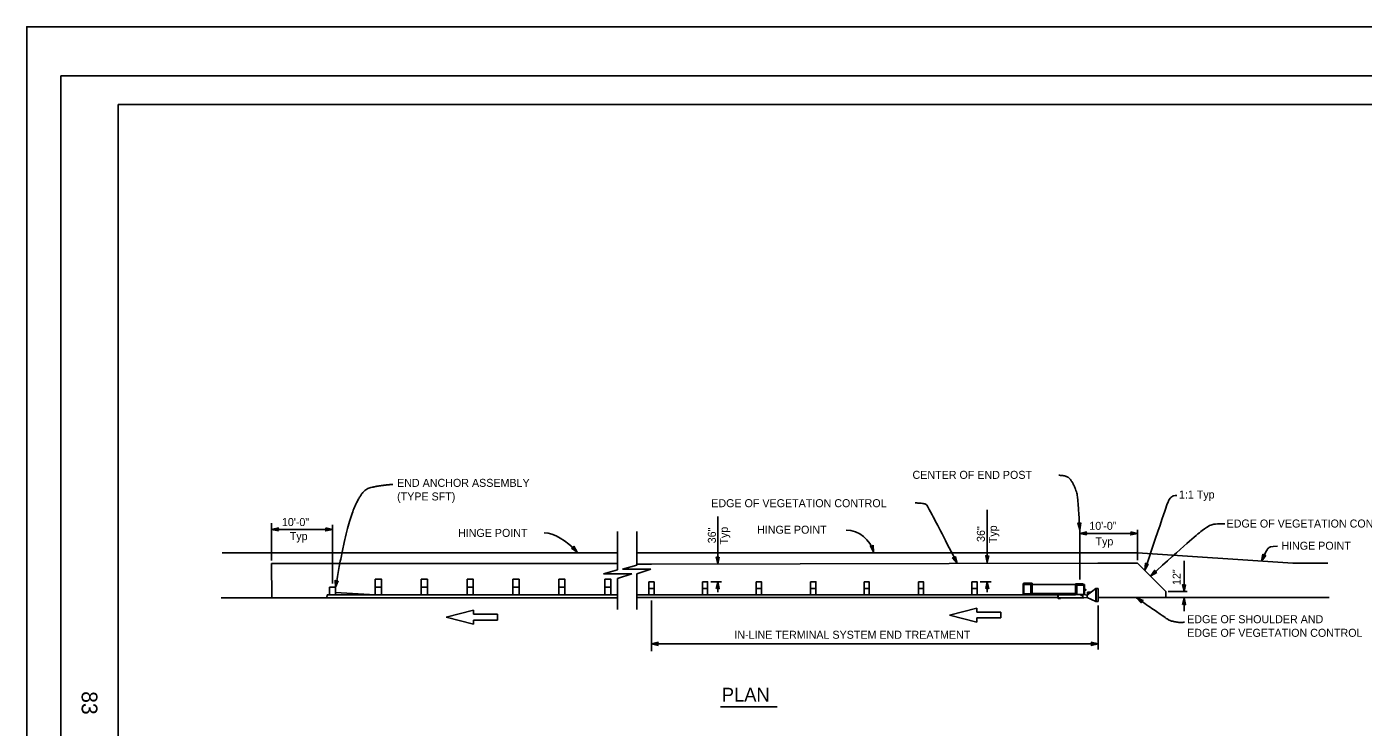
# Model space of a CAD drawing. Extents: x -893 to 867, y -474 to 712.
# Drawn here: x -893 to 276, y 99 to 712 of the extents above; entities that cross this region are included whole.
import ezdxf

# ---------------------------------------------------------------- set-up
doc = ezdxf.new("R2010")
doc.units = 0
for name, color, linetype in [('border_PLOTTING-ELEMENTS', 7, 'Continuous'), ('border_rw_22x34_Cut_Lines', 7, 'Continuous'), ('border_SHEET', 7, 'Continuous'), ('border_WITHIN-BORDER-anno', 7, 'Continuous'), ('pp_PRESENTATION', 7, 'Continuous'), ('tcd_RAILING', 7, 'Continuous'), ('tcd_RAILING-anno', 7, 'Continuous')]:
    doc.layers.add(name, color=color, linetype=linetype)

msp = doc.modelspace()

# ---------------------------------------------------------------- linework, layer by layer
at = {"layer": 'border_PLOTTING-ELEMENTS'}
for points in [[(-893.5, -474), (866.5, -474), (866.5, 712), (-893.5, 712)], [(-863.5, 669), (836.5, 669), (836.5, -431), (-863.5, -431)]]:
    msp.add_lwpolyline(points, close=True, dxfattribs=at)
at = {"layer": 'border_rw_22x34_Cut_Lines'}
msp.add_lwpolyline([(-863.5, 669), (836.5, 669), (836.5, -431), (-863.5, -431)], close=True, dxfattribs=at)
at = {"layer": 'border_SHEET'}
for p, q in [((-813.5, 644), (811.5, 644)), ((-813.5, -406), (-813.5, 644))]:
    msp.add_line(p, q, dxfattribs=at)
at = {"layer": 'pp_PRESENTATION'}
for p, q in [((-526.5, 195.4), (-502.6, 201.5)), ((-502.6, 201.5), (-502.6, 197.9)), ((-86, 197.2), (-62.1, 203.3)), ((-62.1, 203.3), (-62.1, 199.7)), ((-62.1, 199.7), (-41, 199.7)), ((-41, 199.7), (-41, 197.2)), ((-502.6, 189.2), (-526.5, 195.4)), ((-502.6, 197.9), (-481.5, 197.9)), ((-481.5, 192.9), (-502.6, 192.9)), ((-502.6, 192.9), (-502.6, 189.2)), ((-481.5, 197.9), (-481.5, 195.4)), ((-481.5, 195.4), (-481.5, 192.9)), ((-62.1, 191.1), (-86, 197.2)), ((-41, 194.7), (-62.1, 194.7)), ((-62.1, 194.7), (-62.1, 191.1)), ((-41, 197.2), (-41, 194.7))]:
    msp.add_line(p, q, dxfattribs=at)
at = {"layer": 'tcd_RAILING'}
for p, q in [((-376.4, 270.3), (-376.4, 236.7)), ((-359.7, 270.3), (-359.7, 241)), ((-359.7, 270.3), (-359.7, 241)), ((-722.4, 251.7), (-376.4, 251.7)), ((-359.7, 251.7), (78.5, 251.7)), ((78.5, 251.7), (214.3, 242.6)), ((-679.2, 242.3), (-376.4, 242.3)), ((-679.2, 242.3), (-679, 212.8)), ((-388.8, 233.2), (-376.4, 236.7)), ((-372.1, 237.4), (-359.7, 241)), ((-372.1, 237.4), (-359.7, 241)), ((-347.4, 237.4), (-372.1, 237.4)), ((-347.4, 237.4), (-372.1, 237.4)), ((-347.4, 237.4), (-359.7, 233.4)), ((-347.4, 237.4), (-359.7, 233.4)), ((-359.5, 241.9), (-346.9, 241.9)), ((-346.9, 241.9), (43.6, 242.5)), ((43.6, 242.5), (78.5, 242.5)), ((78.5, 242.5), (103.1, 217.9)), ((214.3, 242.6), (244.9, 242.6)), ((-364.1, 233.2), (-388.8, 233.2)), ((-364.1, 233.2), (-376.4, 229.1)), ((-376.4, 229.1), (-376.4, 202.2)), ((-359.7, 233.4), (-359.7, 202.2)), ((-359.7, 233.4), (-359.7, 202.2)), ((-14.2, 224.7), (-21.5, 224.7)), ((-21.5, 224.7), (-21.5, 215.9)), ((-13.8, 225), (-20.9, 225)), ((-20.9, 225), (-20.9, 224.7)), ((-14.2, 215.9), (-14.2, 224.7)), ((-13.8, 215.9), (-13.8, 225)), ((-13.8, 224.1), (24.2, 223.9)), ((24.2, 224.5), (24.2, 215.1)), ((30.9, 224.5), (24.2, 224.5)), ((32.1, 223.9), (24.8, 223.9)), ((24.8, 223.9), (24.8, 215.1)), ((30.9, 224.5), (30.9, 223.9)), ((32.1, 223.9), (32.1, 215)), ((-723.3, 212.3), (-630.8, 212.3)), ((-630.7, 214.9), (-630.8, 212.3)), ((-630.8, 212.3), (-376.4, 212.3)), ((-630.7, 214.9), (-376.4, 214.9)), ((-588.5, 214.9), (-623.2, 216.9)), ((-359.5, 214.9), (-346.9, 214.9)), ((-359.5, 212.7), (-346.9, 212.7)), ((-346.9, 214.9), (24.2, 214.9)), ((-346.9, 212.6), (8.6, 212.6)), ((-13.8, 216.1), (24.2, 216.1)), ((8.6, 214.7), (9, 215.6)), ((8.6, 212.6), (8.6, 214.7)), ((8.6, 212.6), (9, 211.8)), ((9, 215.6), (11.1, 215.6)), ((9, 212.2), (9, 215.1)), ((9, 215.1), (31.6, 215.1)), ((9, 212.2), (31.4, 212.2)), ((9, 211.8), (11.1, 211.8)), ((11.1, 215.1), (11.1, 215.6)), ((11.1, 211.8), (11.1, 212.2)), ((29, 215.1), (29, 214.4)), ((29, 214.4), (30.5, 214.4)), ((30.5, 214.4), (30.5, 215.1)), ((30.7, 212.2), (30.7, 215.1)), ((31.4, 215.1), (34.3, 214.7)), ((31.4, 212.2), (34.3, 212.6)), ((32.1, 218.8), (32.1, 219.9)), ((34.3, 214.7), (42.1, 220.6)), ((34.3, 212.6), (34.3, 214.7)), ((34.3, 212.6), (42.1, 209.2)), ((34.8, 217.4), (37.9, 217.4)), ((34.8, 217.4), (34.8, 215.1)), ((42.1, 209.2), (42.1, 220.6)), ((42.1, 220.6), (43.9, 220.6)), ((42.4, 209.2), (42.4, 220.6)), ((43.9, 209.2), (43.9, 220.6)), ((43.9, 212.6), (246.2, 212.6)), ((103.1, 212.6), (103.1, 217.9)), ((42.1, 209.2), (43.9, 209.2))]:
    msp.add_line(p, q, dxfattribs=at)
for points in [[(-588.5, 228.5), (-583, 228.5), (-583, 221.7), (-588.5, 221.7)], [(-548.3, 228.5), (-542.9, 228.5), (-542.9, 221.7), (-548.3, 221.7)], [(-508.2, 228.5), (-502.8, 228.5), (-502.8, 221.7), (-508.2, 221.7)], [(-468, 228.5), (-462.6, 228.5), (-462.6, 221.7), (-468, 221.7)], [(-427.9, 228.5), (-422.5, 228.5), (-422.5, 221.7), (-427.9, 221.7)], [(-387.7, 228.5), (-382.3, 228.5), (-382.3, 221.7), (-387.7, 221.7)], [(-349.1, 226.2), (-344.6, 226.2), (-344.6, 220.5), (-349.1, 220.5)], [(-302.3, 226.3), (-297.7, 226.3), (-297.7, 220.6), (-302.3, 220.6)], [(-255.1, 226.3), (-250.6, 226.3), (-250.6, 220.6), (-255.1, 220.6)], [(-207.6, 226.3), (-203, 226.3), (-203, 220.6), (-207.6, 220.6)], [(-160.8, 226.2), (-156.2, 226.2), (-156.2, 220.5), (-160.8, 220.5)], [(-113.2, 226.2), (-108.7, 226.2), (-108.7, 220.5), (-113.2, 220.5)], [(-66.5, 226.3), (-61.9, 226.3), (-61.9, 220.6), (-66.5, 220.6)], [(-20.9, 224.1), (-14.8, 224.1), (-14.8, 215.9), (-20.9, 215.9)], [(25.4, 223.3), (31.5, 223.3), (31.5, 215.1), (25.4, 215.1)], [(-628.6, 221.7), (-623.2, 221.7), (-623.2, 214.9), (-628.6, 214.9)], [(-588.5, 221.7), (-583, 221.7), (-583, 214.9), (-588.5, 214.9)], [(-548.3, 221.7), (-542.9, 221.7), (-542.9, 214.9), (-548.3, 214.9)], [(-508.2, 221.7), (-502.8, 221.7), (-502.8, 214.9), (-508.2, 214.9)], [(-468, 221.7), (-462.6, 221.7), (-462.6, 214.9), (-468, 214.9)], [(-427.9, 221.7), (-422.5, 221.7), (-422.5, 214.9), (-427.9, 214.9)], [(-387.7, 221.7), (-382.3, 221.7), (-382.3, 214.9), (-387.7, 214.9)], [(-349.1, 220.5), (-344.6, 220.5), (-344.6, 214.9), (-349.1, 214.9)], [(-302.3, 220.6), (-297.7, 220.6), (-297.7, 214.9), (-302.3, 214.9)], [(-255.1, 220.6), (-250.6, 220.6), (-250.6, 214.9), (-255.1, 214.9)], [(-207.6, 220.6), (-203, 220.6), (-203, 214.9), (-207.6, 214.9)], [(-160.8, 220.5), (-156.2, 220.5), (-156.2, 214.8), (-160.8, 214.8)], [(-113.2, 220.5), (-108.7, 220.5), (-108.7, 214.9), (-113.2, 214.9)], [(-66.5, 220.6), (-61.9, 220.6), (-61.9, 214.9), (-66.5, 214.9)]]:
    msp.add_lwpolyline(points, close=True, dxfattribs=at)
for points in [[(32.1, 218.8), (32.6, 218.8), (32.6, 219.9), (32.1, 219.9)], [(32.6, 219), (33.2, 219), (33.2, 219.7), (32.6, 219.7)]]:
    msp.add_lwpolyline(points, dxfattribs=at)
at = {"layer": 'tcd_RAILING-anno'}
for p, q in [((-288.8, 283.6), (-288.8, 242)), ((-53, 289.2), (-53, 243.2)), ((-679.2, 277.5), (-679.2, 245)), ((-679.2, 272.2), (-625.9, 272.2)), ((-625.9, 276.3), (-625.9, 224.8)), ((27.9, 271.9), (27.9, 228.2)), ((78.5, 271.9), (78.5, 245.4)), ((-414.8, 257.6), (-415.2, 256.1)), ((-411.7, 252.3), (-414.8, 257.6)), ((-414.8, 257.6), (-414.8, 257.6)), ((27.9, 268.6), (78.5, 268.6)), ((-415.2, 256.1), (-416.8, 255.7)), ((-416.8, 255.7), (-416.8, 255.7)), ((-416.8, 255.7), (-411.7, 252.3)), ((-416.4, 255.8), (-412.6, 253.3)), ((-415.9, 255.9), (-413.6, 254.3)), ((-415.6, 256), (-414.5, 255.3)), ((-414.5, 255.3), (-415.2, 256.4)), ((-413.6, 254.3), (-415.1, 256.8)), ((-412.6, 253.3), (-414.9, 257.2)), ((-411.7, 252.3), (-411.7, 252.3)), ((119.2, 244.6), (119.2, 217.9)), ((-295, 226.3), (-285.5, 226.3)), ((-288.8, 226.3), (-288.8, 217.2)), ((-59.2, 226.3), (-49.7, 226.3)), ((-53, 226.3), (-53, 217.2)), ((105.3, 217.9), (122, 217.9)), ((119.2, 212.3), (119.2, 200.6)), ((-346.9, 210), (-346.9, 165.5)), ((43.9, 205.5), (43.9, 167.2)), ((-346.9, 172), (43.9, 172)), ((-286.4, 117), (-236.9, 117))]:
    msp.add_line(p, q, dxfattribs=at)
for points in [[(-673.3, 270.9), (-679.2, 272.2), (-673.3, 273.5), (-673.5, 273.2), (-677.8, 272.2), (-673.5, 271.2), (-673.7, 271.6), (-676.5, 272.2), (-673.7, 272.8), (-673.9, 272.5), (-675.1, 272.2), (-673.9, 271.9), (-674.1, 272.2), (-673.3, 273.5), (-674.1, 272.2)], [(-631.8, 273.5), (-625.9, 272.2), (-631.8, 270.9), (-631.6, 271.2), (-627.3, 272.2), (-631.6, 273.2), (-631.4, 272.8), (-628.6, 272.2), (-631.4, 271.6), (-631.2, 271.9), (-630, 272.2), (-631.2, 272.5), (-631, 272.2), (-631.8, 270.9), (-631, 272.2)], [(28.9, 277.9), (27.9, 271.9), (26.3, 277.7), (26.7, 277.5), (27.9, 273.3), (28.6, 277.6), (28.2, 277.4), (27.8, 274.6), (27, 277.3), (27.4, 277.2), (27.7, 276), (27.9, 277.2), (27.6, 277), (26.3, 277.7), (27.6, 277)], [(33.8, 267.3), (27.9, 268.6), (33.8, 270), (33.6, 269.6), (29.3, 268.7), (33.6, 267.7), (33.4, 268), (30.6, 268.6), (33.4, 269.3), (33.2, 268.9), (32, 268.6), (33.2, 268.4), (33, 268.6), (33.8, 270), (33, 268.6)], [(72.6, 270), (78.5, 268.6), (72.6, 267.3), (72.8, 267.7), (77.2, 268.6), (72.8, 269.6), (73, 269.3), (75.8, 268.6), (73, 268), (73.3, 268.4), (74.5, 268.7), (73.2, 268.9), (73.4, 268.6), (72.6, 267.3), (73.4, 268.6)], [(-152.7, 258.3), (-152.5, 252.3), (-155.2, 257.6), (-154.8, 257.5), (-152.8, 253.6), (-152.9, 258), (-153.2, 257.7), (-153.1, 254.9), (-154.4, 257.4), (-154, 257.3), (-153.5, 256.2), (-153.5, 257.4), (-153.7, 257.2), (-155.2, 257.6), (-153.7, 257.2)], [(-287.5, 247.9), (-288.8, 242), (-290.1, 247.9), (-289.8, 247.7), (-288.8, 243.4), (-287.9, 247.7), (-288.2, 247.5), (-288.8, 244.8), (-289.4, 247.5), (-289.1, 247.3), (-288.8, 246.1), (-288.6, 247.3), (-288.8, 247.2), (-290.1, 247.9), (-288.8, 247.2)], [(-80.9, 248.5), (-79.4, 242.7), (-83.3, 247.3), (-82.8, 247.3), (-80, 243.9), (-81.1, 248.2), (-81.3, 247.8), (-80.6, 245.1), (-82.4, 247.3), (-82, 247.3), (-81.3, 246.3), (-81.6, 247.5), (-81.7, 247.2), (-83.3, 247.3), (-81.7, 247.2)], [(-51.7, 249.1), (-53, 243.2), (-54.3, 249.1), (-54, 248.9), (-53, 244.6), (-52, 248.9), (-52.4, 248.7), (-53, 245.9), (-53.6, 248.7), (-53.3, 248.5), (-53, 247.3), (-52.7, 248.5), (-53, 248.3), (-54.3, 249.1), (-53, 248.3)], [(190.6, 249.3), (186.9, 244.5), (188.2, 250.4), (188.5, 250.1), (187.5, 245.8), (190.2, 249.3), (189.8, 249.2), (188.1, 247), (188.7, 249.7), (188.9, 249.4), (188.6, 248.2), (189.4, 249.2), (189.1, 249.2), (188.2, 250.4), (189.1, 249.2)], [(87.9, 241.8), (84.8, 236.6), (85.4, 242.6), (85.7, 242.3), (85.2, 237.9), (87.5, 241.7), (87.1, 241.6), (85.7, 239.2), (86, 242), (86.2, 241.7), (86.1, 240.5), (86.7, 241.5), (86.4, 241.5), (85.4, 242.6), (86.4, 241.5)], [(95.3, 234.5), (90, 231.5), (93.5, 236.4), (93.6, 236), (91, 232.4), (94.9, 234.6), (94.5, 234.7), (92, 233.3), (93.7, 235.6), (93.7, 235.2), (93, 234.2), (94.1, 234.8), (93.8, 234.9), (93.5, 236.4), (93.8, 234.9)], [(-620.9, 227.3), (-623.2, 221.7), (-623.5, 227.7), (-623.2, 227.5), (-623, 223), (-621.3, 227.1), (-621.7, 227), (-622.7, 224.4), (-622.9, 227.2), (-622.6, 226.9), (-622.5, 225.7), (-622, 226.8), (-622.3, 226.7), (-623.5, 227.7), (-622.3, 226.7)], [(-290.2, 220.4), (-288.8, 226.3), (-287.5, 220.4), (-287.9, 220.6), (-288.8, 224.9), (-289.8, 220.6), (-289.5, 220.8), (-288.8, 223.6), (-288.2, 220.8), (-288.6, 221), (-288.8, 222.2), (-289.1, 221), (-288.8, 221.2), (-287.5, 220.4), (-288.8, 221.2)], [(-54.3, 220.4), (-53, 226.3), (-51.7, 220.4), (-52, 220.6), (-53, 224.9), (-54, 220.6), (-53.6, 220.8), (-53, 223.5), (-52.4, 220.8), (-52.7, 221), (-53, 222.2), (-53.3, 221), (-53, 221.1), (-51.7, 220.4), (-53, 221.1)], [(120.5, 223.8), (119.2, 217.9), (117.9, 223.8), (118.3, 223.6), (119.2, 219.3), (120.2, 223.6), (119.8, 223.4), (119.2, 220.6), (118.6, 223.4), (119, 223.2), (119.2, 222), (119.5, 223.2), (119.2, 223), (117.9, 223.8), (119.2, 223)], [(81.8, 207.8), (77.7, 212.2), (83.3, 209.9), (83, 209.8), (78.9, 211.5), (81.9, 208.2), (81.9, 208.6), (80, 210.7), (82.6, 209.6), (82.2, 209.4), (81.1, 209.9), (81.9, 209), (81.9, 209.3), (83.3, 209.9), (81.9, 209.3)], [(117.9, 206.4), (119.2, 212.3), (120.5, 206.4), (120.2, 206.6), (119.2, 210.9), (118.3, 206.6), (118.6, 206.8), (119.2, 209.6), (119.8, 206.8), (119.5, 207), (119.2, 208.2), (119, 207), (119.2, 207.2), (120.5, 206.4), (119.2, 207.2)], [(-341, 170.7), (-346.9, 172), (-341, 173.4), (-341.2, 173), (-345.5, 172), (-341.2, 171.1), (-341.4, 171.4), (-344.2, 172), (-341.4, 172.7), (-341.6, 172.3), (-342.8, 172), (-341.6, 171.8), (-341.8, 172), (-341, 173.4), (-341.8, 172)], [(38, 173.4), (43.9, 172), (38, 170.7), (38.2, 171.1), (42.5, 172), (38.2, 173), (38.4, 172.7), (41.2, 172), (38.4, 171.4), (38.6, 171.8), (39.8, 172), (38.6, 172.3), (38.8, 172), (38, 170.7), (38.8, 172)]]:
    msp.add_lwpolyline(points, close=True, dxfattribs=at)
msp.add_arc((-177.5, 245.7), 25.9, 14.5837, 87.8461, dxfattribs=at)
msp.add_ellipse((-419.7, 212.3), major_axis=(28.7, -55.2), ratio=0.477532, start_param=2.107113, end_param=2.880627, dxfattribs=at)
for points, degree in [([(27.9, 271.9), (26.6, 295.6), (25.4, 305.3), (19.6, 317.3), (13.4, 319.5), (9.5, 319.5)], 2), ([(-623.2, 221.7), (-615, 270), (-601.1, 306), (-587.4, 310.4), (-573, 311.6)], 2), ([(-116.2, 295.3), (-111.7, 295.3), (-106.5, 294.3), (-104.7, 291.9), (-79.4, 242.7)], 2), ([(84.8, 236.6), (104.3, 294.2), (105.7, 298.1), (108.2, 301), (110.5, 301.7), (112.8, 301.9)], 3), ([(154.9, 277), (148.7, 277), (145.6, 277), (138.3, 275), (120, 258.4), (90, 231.5)], 3), ([(186.9, 244.5), (191.3, 253.8), (192.9, 256), (194.6, 257.3), (200.8, 257.4)], 3), ([(77.7, 212.2), (102.6, 195), (106.7, 192.3), (110.3, 191.5), (116.3, 190.5), (119.6, 191)], 2)]:
    msp.add_open_spline(points, degree=degree, dxfattribs=at)

# ---------------------------------------------------------------- texts
at = {"layer": 'border_WITHIN-BORDER-anno'}
msp.add_text('83', height=13.78, rotation=270, dxfattribs=at).set_placement((-845.4, 130.6))
at = {"layer": 'tcd_RAILING-anno'}
for s, height, p in [('END ANCHOR ASSEMBLY', 7, (-569.4, 309.4)), ('CENTER OF END POST', 7, (-118.4, 316.4)), ('(TYPE SFT)', 7, (-569.4, 297.5)), ('1:1 Typ', 7, (114.7, 299.2)), ('EDGE OF VEGETATION CONTROL', 7, (-294.5, 291.6)), ('10\'-0"', 7, (-670.2, 275.1)), ('EDGE OF VEGETATION CONTROL', 7, (156.4, 273.8)), ('Typ', 7, (-663.3, 262.8)), ('HINGE POINT', 7, (-516.1, 265.6)), ('HINGE POINT', 7, (-254.4, 268.4)), ('10\'-0"', 7, (36.3, 271.8)), ('Typ', 7, (41.7, 258.2)), ('HINGE POINT', 7, (204.3, 254.4)), ('EDGE OF SHOULDER AND', 7, (121.9, 190.1)), ('IN-LINE TERMINAL SYSTEM END TREATMENT', 7, (-274.3, 176.5)), ('EDGE OF VEGETATION CONTROL', 7, (121.9, 178.2)), ('PLAN', 12, (-285.3, 121.6))]:
    msp.add_text(s, height=height, dxfattribs=at).set_placement(p)
for s, p in [('36"', (-290.5, 260)), ('Typ', (-280, 258.9)), ('36"', (-55.1, 261.2)), ('Typ', (-44.6, 260.1)), ('12"', (116.2, 223.5))]:
    msp.add_text(s, height=7, rotation=90, dxfattribs=at).set_placement(p)

doc.saveas('drawing.dxf')
